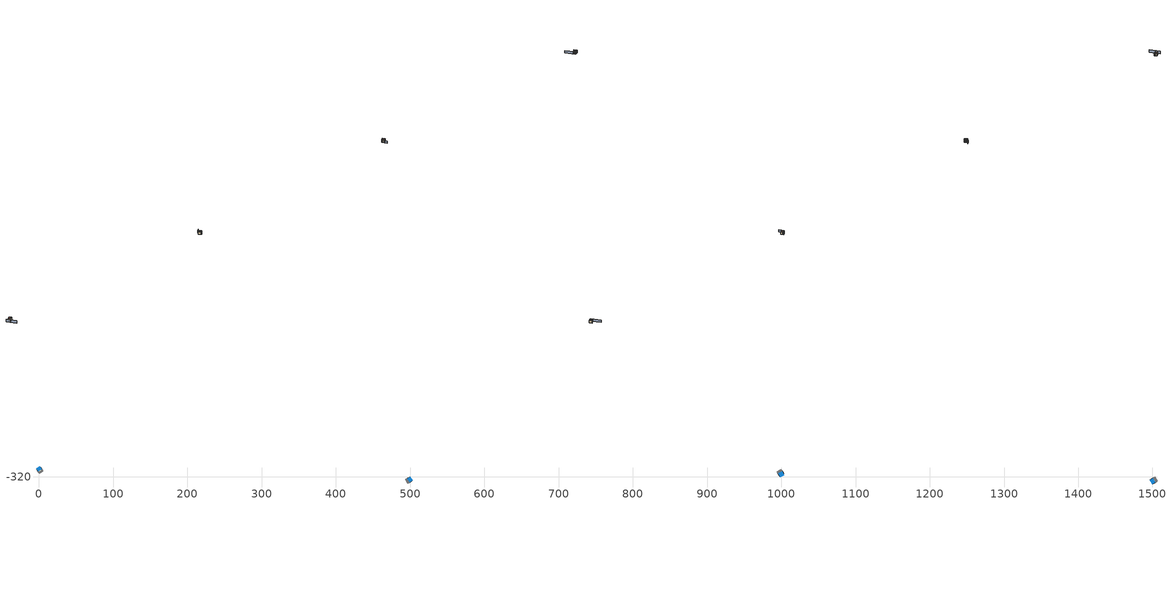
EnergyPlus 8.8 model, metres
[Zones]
0Perim
 floor adiabatic (115mmSandLimeBrick): 2.59,-307.78 4.66,-311.06 -0.41,-314.27 -2.48,-310.99 z0
 wall outside (U0-4): 2.59,-307.78 -2.48,-310.99 z0:5.05
 wall to 0Core (115mmSandLimeBrick): -0.41,-314.27 4.66,-311.06 z0:5.05
 wall adiabatic (115mmSandLimeBrick): -2.48,-310.99 -0.41,-314.27 / 4.66,-311.06 2.59,-307.78 z0:5.05
 window (Double): 2.5,-307.84 -2.4,-310.94 z0.85:2.94
 roof outside (U0-3): 2.59,-307.78 -2.48,-310.99 -0.41,-314.27 4.66,-311.06 z5.05
0Core
 floor adiabatic (115mmSandLimeBrick): 4.66,-311.06 5.36,-312.16 0.29,-315.37 -0.41,-314.27 z0
 wall adiabatic (115mmSandLimeBrick): -0.41,-314.27 0.29,-315.37 5.36,-312.16 4.66,-311.06 z0:5.05
 roof outside (U0-3): 4.66,-311.06 -0.41,-314.27 0.29,-315.37 5.36,-312.16 z5.05
1Perim
 floor adiabatic (115mmSandLimeBrick): 501.56,-326.15 498.31,-328.27 495.03,-323.25 498.27,-321.13 z0
 wall outside (U0-4): 501.56,-326.15 498.27,-321.13 z0:5.05
 wall to 1Core (115mmSandLimeBrick): 495.03,-323.25 498.31,-328.27 z0:5.05
 wall adiabatic (115mmSandLimeBrick): 498.27,-321.13 495.03,-323.25 / 498.31,-328.27 501.56,-326.15 z0:5.05
 window (Double): 501.5,-326.07 498.33,-321.21 z0.85:2.94
 roof outside (U0-3): 501.56,-326.15 498.27,-321.13 495.03,-323.25 498.31,-328.27 z5.05
1Core
 floor adiabatic (115mmSandLimeBrick): 498.31,-328.27 497.22,-328.99 493.93,-323.97 495.03,-323.25 z0
 wall adiabatic (115mmSandLimeBrick): 495.03,-323.25 493.93,-323.97 497.22,-328.99 498.31,-328.27 z0:5.05
 roof outside (U0-3): 498.31,-328.27 495.03,-323.25 493.93,-323.97 497.22,-328.99 z5.05
2Perim
 floor adiabatic (115mmSandLimeBrick): 997.43,-318.28 995.31,-315.03 1000.34,-311.75 1002.46,-314.99 z0
 wall outside (U0-4): 997.43,-318.28 1002.46,-314.99 z0:5.05
 wall to 2Core (115mmSandLimeBrick): 1000.34,-311.75 995.31,-315.03 z0:5.05
 wall adiabatic (115mmSandLimeBrick): 1002.46,-314.99 1000.34,-311.75 / 995.31,-315.03 997.43,-318.28 z0:5.05
 window (Double): 997.52,-318.22 1002.37,-315.05 z0.85:2.94
 roof outside (U0-3): 997.43,-318.28 1002.46,-314.99 1000.34,-311.75 995.31,-315.03 z5.05
2Core
 floor adiabatic (115mmSandLimeBrick): 995.31,-315.03 994.6,-313.93 999.62,-310.65 1000.34,-311.75 z0
 wall adiabatic (115mmSandLimeBrick): 1000.34,-311.75 999.62,-310.65 994.6,-313.93 995.31,-315.03 z0:5.05
 roof outside (U0-3): 995.31,-315.03 1000.34,-311.75 999.62,-310.65 994.6,-313.93 z5.05
3Perim
 floor adiabatic (115mmSandLimeBrick): 1498.44,-323.61 1501.69,-321.49 1504.97,-326.51 1501.72,-328.63 z0
 wall outside (U0-4): 1498.44,-323.61 1501.72,-328.63 z0:5.05
 wall to 3Core (115mmSandLimeBrick): 1504.97,-326.51 1501.69,-321.49 z0:5.05
 wall adiabatic (115mmSandLimeBrick): 1501.72,-328.63 1504.97,-326.51 / 1501.69,-321.49 1498.44,-323.61 z0:5.05
 window (Double): 1498.5,-323.69 1501.67,-328.55 z0.85:2.94
 roof outside (U0-3): 1498.44,-323.61 1501.72,-328.63 1504.97,-326.51 1501.69,-321.49 z5.05
3Core
 floor adiabatic (115mmSandLimeBrick): 1501.69,-321.49 1502.78,-320.77 1506.07,-325.79 1504.97,-326.51 z0
 wall adiabatic (115mmSandLimeBrick): 1504.97,-326.51 1506.07,-325.79 1502.78,-320.77 1501.69,-321.49 z0:5.05
 roof outside (U0-3): 1501.69,-321.49 1504.97,-326.51 1506.07,-325.79 1502.78,-320.77 z5.05
shading: 3.8,-328.53 -7.72,-310.17 / 1499.32,-328.53 1487.8,-310.17 z0:5.28; 497.02,-319.21 501.4,-316.35 / 999.16,-324.04 996,-319.21 z0:5.05
[Site:GroundTemperature:BuildingSurface]
14, 14, 14, 14, 14, 14, 14, 14, 14, 14, 14, 14
[Site:GroundReflectance]
0.2, 0.2, 0.2, 0.2, 0.2, 0.2, 0.2, 0.2, 0.2, 0.2, 0.2, 0.2
[Site:GroundReflectance:SnowModifier]
1, 1
[Building]
Building: North Axis {deg}=0; Terrain=Suburbs; Loads Convergence Tolerance Value=.04; Temperature Convergence Tolerance Value {deltaC}=.4; Solar Distribution=MinimalShadowing; Maximum Number of Warmup Days=25
[Construction]
115mmSandLimeBrick: Plaster_0.005_115mmSandLimeBrick, Sand-Lime Brick_0.08_115mmSandLimeBrick, Plaster_0.08_115mmSandLimeBrick
U0-4: XPS Board_0.06_U0-4, General Concrete_0.2_U0-4
U0-3: XPS Board_0.12_U0-3, General Concrete_0.2_U0-3
Double: Generic Clear Glass 6mm_0.006_Double, ARGON_0.0013_Double, Generic Clear Glass 6mm_0.006_Double
[Material] Roughness=Rough; Thermal Absorptance=0.9
Name | Thickness {m} | Conductivity {W/m-K} | Density {kg/m3} | Specific Heat {J/kg-K} | Solar Absorptance | Visible Absorptance
Plaster_0.005_115mmSandLimeBrick | 0.005 | 1 | 2000 | 1130 | 0.6 | 0.6
Sand-Lime Brick_0.08_115mmSandLimeBrick | 0.08 | 0.56 | 1200 | 1000 | 0.6 | 0.6
Plaster_0.08_115mmSandLimeBrick | 0.08 | 1 | 2000 | 1130 | 0.6 | 0.6
XPS Board_0.06_U0-4 | 0.06 | 0.034 | 35 | 1400 | 0.6 | 0.6
General Concrete_0.2_U0-4; General Concrete_0.2_U0-3 | 0.2 | 2 | 2400 | 950 | 0.7 | 0.7
XPS Board_0.12_U0-3 | 0.12 | 0.034 | 35 | 1400 | 0.6 | 0.6
[WindowMaterial:Glazing]
Generic Clear Glass 6mm_0.006_Double: Optical Data Type=SpectralAverage; Window Glass Spectral Data Set=SpectralAverage; Thickness {m}=0.006; Solar Transmittance at Normal Incidence=0.68; Front Side Solar Reflectance at Normal Incidence=0.09; Back Side Solar Reflectance at Normal Incidence=0.1; Visible Transmittance at Normal Incidence=0.81; Front Side Visible Reflectance at Normal Incidence=0.11; Back Side Visible Reflectance at Normal Incidence=0.12; Infrared Transmittance at Normal Incidence=0; Front Side Infrared Hemispherical Emissivity=0.2; Back Side Infrared Hemispherical Emissivity=0.2; Conductivity {W/m-K}=0.9; Dirt Correction Factor for Solar and Visible Transmittance=1
[WindowMaterial:Gas]
ARGON_0.0013_Double: Gas Type=ARGON; Thickness {m}=0.0013
[EnergyManagementSystem:Sensor]
Name | Output:Variable or Output:Meter Index Key | Output:Variable or Output:Meter
OutdoorTemp | Environment | Site Outdoor Air Drybulb Temperature
OutdoorRelHumid | Environment | Site Outdoor Air Relative Humidity
USRNATVENT_0Perim; USRNATVENT_1Perim; USRNATVENT_2Perim; USRNATVENT_3Perim | AllOff | Schedule Value
[Zone] Type=1; Multiplier=1; Zone Inside Convection Algorithm=TARP; Zone Outside Convection Algorithm=DOE-2
Name | Volume {m3} | Floor Area {m2}
0Perim; 1Perim; 2Perim; 3Perim | 117.527 | 23.2529
0Core; 1Core; 2Core; 3Core | 39.7933 | 7.87316
[People] Number of People Schedule=30HrWk; Number of People Calculation Method=People/Area; People per Zone Floor Area {person/m2}=0.25; Fraction Radiant=0.3; Sensible Heat Fraction=AUTOCALCULATE; Carbon Dioxide Generation Rate {m3/s-W}=3.82e-08; Enable ASHRAE 55 Comfort Warnings=No; Mean Radiant Temperature Calculation Type=ZoneAveraged; Clothing Insulation Calculation Method=DynamicClothingModelASHRAE55; Thermal Comfort Model 1 Type=AdaptiveASH55
Name | Zone or ZoneList | Activity Level Schedule | Work Efficiency Schedule | Air Velocity Schedule
People 0Perim | 0Perim | 0PerimPeopleActivity | 0PerimWorkEfficiency | 0PerimAirVelocity
People 0Core | 0Core | 0CorePeopleActivity | 0CoreWorkEfficiency | 0CoreAirVelocity
People 1Perim | 1Perim | 1PerimPeopleActivity | 1PerimWorkEfficiency | 1PerimAirVelocity
People 1Core | 1Core | 1CorePeopleActivity | 1CoreWorkEfficiency | 1CoreAirVelocity
People 2Perim | 2Perim | 2PerimPeopleActivity | 2PerimWorkEfficiency | 2PerimAirVelocity
People 2Core | 2Core | 2CorePeopleActivity | 2CoreWorkEfficiency | 2CoreAirVelocity
People 3Perim | 3Perim | 3PerimPeopleActivity | 3PerimWorkEfficiency | 3PerimAirVelocity
People 3Core | 3Core | 3CorePeopleActivity | 3CoreWorkEfficiency | 3CoreAirVelocity
[ElectricEquipment] Schedule=30HrWk; Design Level Calculation Method=Watts/Area; Watts per Zone Floor Area {W/m2}=25; Fraction Latent=0; Fraction Radiant=.2; Fraction Lost=0
Name | Zone or ZoneList
0Perim Equipment 1 | 0Perim
0Core Equipment 1 | 0Core
1Perim Equipment 1 | 1Perim
1Core Equipment 1 | 1Core
2Perim Equipment 1 | 2Perim
2Core Equipment 1 | 2Core
3Perim Equipment 1 | 3Perim
3Core Equipment 1 | 3Core
[Lights] Schedule=30HrWk; Design Level Calculation Method=Watts/Area; Watts per Zone Floor Area {W/m2}=10; Return Air Fraction=0; Fraction Radiant=.42; Fraction Visible=.18; Fraction Replaceable=1
Name | Zone or ZoneList
0Perim General lighting | 0Perim
0Core General lighting | 0Core
1Perim General lighting | 1Perim
1Core General lighting | 1Core
2Perim General lighting | 2Perim
2Core General lighting | 2Core
3Perim General lighting | 3Perim
3Core General lighting | 3Core
[Daylighting:Controls] Daylighting Method=SplitFlux; Lighting Control Type=Continuous; Minimum Input Power Fraction for Continuous or ContinuousOff Dimming Control=0.1; Minimum Light Output Fraction for Continuous or ContinuousOff Dimming Control=0.1; Number of Stepped Control Steps=3; Probability Lighting will be Reset When Needed in Manual Stepped Control=1; Glare Calculation Azimuth Angle of View Direction Clockwise from Zone y-Axis {deg}=0; Maximum Allowable Discomfort Glare Index=22; Fraction of Zone Controlled by Reference Point 1=1; Illuminance Setpoint at Reference Point 1 {lux}=500
Name | Zone | Glare Calculation Daylighting Reference Point | Daylighting Reference Point 1
0Perim_DaylCtrl | 0Perim | 0Perim_DaylRefPt1 | 0Perim_DaylRefPt1
0Core_DaylCtrl | 0Core | 0Core_DaylRefPt1 | 0Core_DaylRefPt1
1Perim_DaylCtrl | 1Perim | 1Perim_DaylRefPt1 | 1Perim_DaylRefPt1
1Core_DaylCtrl | 1Core | 1Core_DaylRefPt1 | 1Core_DaylRefPt1
2Perim_DaylCtrl | 2Perim | 2Perim_DaylRefPt1 | 2Perim_DaylRefPt1
2Core_DaylCtrl | 2Core | 2Core_DaylRefPt1 | 2Core_DaylRefPt1
3Perim_DaylCtrl | 3Perim | 3Perim_DaylRefPt1 | 3Perim_DaylRefPt1
3Core_DaylCtrl | 3Core | 3Core_DaylRefPt1 | 3Core_DaylRefPt1
[ZoneControl:Thermostat]
Name | Zone or ZoneList | Control Type Schedule | Control 1
0Perim Thermostat | 0Perim | 0PerimZoneControlTypeSched | Dual Setpoint - Zone 0Perim
0Core Thermostat | 0Core | 0CoreZoneControlTypeSched | Dual Setpoint - Zone 0Core
1Perim Thermostat | 1Perim | 1PerimZoneControlTypeSched | Dual Setpoint - Zone 1Perim
1Core Thermostat | 1Core | 1CoreZoneControlTypeSched | Dual Setpoint - Zone 1Core
2Perim Thermostat | 2Perim | 2PerimZoneControlTypeSched | Dual Setpoint - Zone 2Perim
2Core Thermostat | 2Core | 2CoreZoneControlTypeSched | Dual Setpoint - Zone 2Core
3Perim Thermostat | 3Perim | 3PerimZoneControlTypeSched | Dual Setpoint - Zone 3Perim
3Core Thermostat | 3Core | 3CoreZoneControlTypeSched | Dual Setpoint - Zone 3Core
[ThermostatSetpoint:DualSetpoint]
Name | Heating Setpoint Temperature Schedule | Cooling Setpoint Temperature Schedule
Dual Setpoint - Zone 0Perim | 0PerimHeating_SP_Sch | 0PerimCooling_SP_Sch
Dual Setpoint - Zone 0Core | 0CoreHeating_SP_Sch | 0CoreCooling_SP_Sch
Dual Setpoint - Zone 1Perim | 1PerimHeating_SP_Sch | 1PerimCooling_SP_Sch
Dual Setpoint - Zone 1Core | 1CoreHeating_SP_Sch | 1CoreCooling_SP_Sch
Dual Setpoint - Zone 2Perim | 2PerimHeating_SP_Sch | 2PerimCooling_SP_Sch
Dual Setpoint - Zone 2Core | 2CoreHeating_SP_Sch | 2CoreCooling_SP_Sch
Dual Setpoint - Zone 3Perim | 3PerimHeating_SP_Sch | 3PerimCooling_SP_Sch
Dual Setpoint - Zone 3Core | 3CoreHeating_SP_Sch | 3CoreCooling_SP_Sch
[Zone equipment]
0Perim: 0Perim Ideal Loads Air
0Core: 0Core Ideal Loads Air
1Perim: 1Perim Ideal Loads Air
1Core: 1Core Ideal Loads Air
2Perim: 2Perim Ideal Loads Air
2Core: 2Core Ideal Loads Air
3Perim: 3Perim Ideal Loads Air
3Core: 3Core Ideal Loads Air
[ZoneHVAC:IdealLoadsAirSystem] Maximum Heating Supply Air Temperature {C}=30; Minimum Cooling Supply Air Temperature {C}=18; Maximum Heating Supply Air Humidity Ratio {kgWater/kgDryAir}=0.01; Minimum Cooling Supply Air Humidity Ratio {kgWater/kgDryAir}=0.008; Heating Limit=NoLimit; Maximum Heating Air Flow Rate {m3/s}=100; Cooling Limit=NoLimit; Maximum Cooling Air Flow Rate {m3/s}=100; Heating Availability Schedule=AllOn; Cooling Availability Schedule=AllOn; Dehumidification Control Type=None; Humidification Control Type=None; Demand Controlled Ventilation Type=OccupancySchedule; Outdoor Air Economizer Type=DifferentialEnthalpy; Heat Recovery Type=Enthalpy; Sensible Heat Recovery Effectiveness=0.7; Latent Heat Recovery Effectiveness=0.65
Name | Design Specification Outdoor Air Object
0Perim Ideal Loads Air | 0PerimMinFreshAir
0Core Ideal Loads Air | 0CoreMinFreshAir
1Perim Ideal Loads Air | 1PerimMinFreshAir
1Core Ideal Loads Air | 1CoreMinFreshAir
2Perim Ideal Loads Air | 2PerimMinFreshAir
2Core Ideal Loads Air | 2CoreMinFreshAir
3Perim Ideal Loads Air | 3PerimMinFreshAir
3Core Ideal Loads Air | 3CoreMinFreshAir
[DesignSpecification:OutdoorAir] Outdoor Air Method=Sum; Outdoor Air Flow per Person {m3/s-person}=0.001; Outdoor Air Flow per Zone Floor Area {m3/s-m2}=0.001; Outdoor Air Schedule=60HrWk
0PerimMinFreshAir; 0CoreMinFreshAir; 1PerimMinFreshAir; 1CoreMinFreshAir; 2PerimMinFreshAir; 2CoreMinFreshAir; 3PerimMinFreshAir; 3CoreMinFreshAir
[ZoneVentilation:DesignFlowRate] Schedule=AllOn; Design Flow Rate Calculation Method=AirChanges/Hour; Air Changes per Hour {1/hr}=0; Ventilation Type=NATURAL; Fan Pressure Rise {Pa}=0; Fan Total Efficiency=1; Constant Term Coefficient=1; Temperature Term Coefficient=0; Velocity Term Coefficient=0; Velocity Squared Term Coefficient=0; Minimum Indoor Temperature {C}=18; Delta Temperature {deltaC}=1; Maximum Wind Speed {m/s}=40
Name | Zone or ZoneList
0Perim ScheduledVent | 0Perim
1Perim ScheduledVent | 1Perim
2Perim ScheduledVent | 2Perim
3Perim ScheduledVent | 3Perim
[EnergyManagementSystem:Actuator] Actuated Component Type=Schedule:Constant; Actuated Component Control Type=Schedule Value
Name | Actuated Component Unique
NATVENT_AVAIL_SCHED_ACTUATOR_0Perim | NATVENT_AVAIL_SCHED_0Perim
NATVENT_AVAIL_SCHED_ACTUATOR_1Perim | NATVENT_AVAIL_SCHED_1Perim
NATVENT_AVAIL_SCHED_ACTUATOR_2Perim | NATVENT_AVAIL_SCHED_2Perim
NATVENT_AVAIL_SCHED_ACTUATOR_3Perim | NATVENT_AVAIL_SCHED_3Perim
[EnergyManagementSystem:ProgramCallingManager]
My 0Perim_Setpoint_Schedule_Calculator_Example: BeginTimestepBeforePredictor; 0Perim_ErlEnforceBinary
My 1Perim_Setpoint_Schedule_Calculator_Example: BeginTimestepBeforePredictor; 1Perim_ErlEnforceBinary
My 2Perim_Setpoint_Schedule_Calculator_Example: BeginTimestepBeforePredictor; 2Perim_ErlEnforceBinary
My 3Perim_Setpoint_Schedule_Calculator_Example: BeginTimestepBeforePredictor; 3Perim_ErlEnforceBinary
[EnergyManagementSystem:Program]
0Perim_ErlEnforceBinary: IF (USRNATVENT_0Perim > 0); Set NATVENT_AVAIL_SCHED_ACTUATOR_0Perim = 1; ELSE; Set NATVENT_AVAIL_SCHED_ACTUATOR_0Perim = 0; ENDIF
1Perim_ErlEnforceBinary: IF (USRNATVENT_1Perim > 0); Set NATVENT_AVAIL_SCHED_ACTUATOR_1Perim = 1; ELSE; Set NATVENT_AVAIL_SCHED_ACTUATOR_1Perim = 0; ENDIF
2Perim_ErlEnforceBinary: IF (USRNATVENT_2Perim > 0); Set NATVENT_AVAIL_SCHED_ACTUATOR_2Perim = 1; ELSE; Set NATVENT_AVAIL_SCHED_ACTUATOR_2Perim = 0; ENDIF
3Perim_ErlEnforceBinary: IF (USRNATVENT_3Perim > 0); Set NATVENT_AVAIL_SCHED_ACTUATOR_3Perim = 1; ELSE; Set NATVENT_AVAIL_SCHED_ACTUATOR_3Perim = 0; ENDIF
[ZoneVentilation:WindandStackOpenArea] Opening Area {m2}=9.70426; Opening Effectiveness=0; Effective Angle {deg}=0; Height Difference {m}=0.522859; Discharge Coefficient for Opening=0.6; Minimum Indoor Temperature {C}=22; Maximum Indoor Temperature {C}=100; Delta Temperature {deltaC}=1; Minimum Outdoor Temperature {C}=22; Maximum Outdoor Temperature {C}=26; Maximum Wind Speed {m/s}=40
Name | Zone | Opening Area Fraction Schedule
0PerimNatVent_Buoy | 0Perim | NATVENT_AVAIL_SCHED_0Perim
1PerimNatVent_Buoy | 1Perim | NATVENT_AVAIL_SCHED_1Perim
2PerimNatVent_Buoy | 2Perim | NATVENT_AVAIL_SCHED_2Perim
3PerimNatVent_Buoy | 3Perim | NATVENT_AVAIL_SCHED_3Perim
[ZoneInfiltration:DesignFlowRate] Schedule=On; Design Flow Rate Calculation Method=AirChanges/Hour; Air Changes per Hour {1/hr}=2; Constant Term Coefficient=1; Temperature Term Coefficient=0; Velocity Term Coefficient=0; Velocity Squared Term Coefficient=0
Name | Zone or ZoneList
0PerimInfiltration | 0Perim
1PerimInfiltration | 1Perim
2PerimInfiltration | 2Perim
3PerimInfiltration | 3Perim
[WaterUse:Equipment]
Name | Peak Flow Rate {m3/s} | Flow Rate Fraction Schedule | Target Temperature Schedule | Hot Water Supply Temperature Schedule | Cold Water Supply Temperature Schedule
DHW 0Perim | 0 | equipOffice | DHW Supply Temperature 0Perim | DHW Supply Temperature 0Perim | DHW Mains Temperature 0Perim
DHW 0Core | 2.18699e-06 | 60HrWk | DHW Supply Temperature 0Core | DHW Supply Temperature 0Core | DHW Mains Temperature 0Core
DHW 1Perim | 0 | equipOffice | DHW Supply Temperature 1Perim | DHW Supply Temperature 1Perim | DHW Mains Temperature 1Perim
DHW 1Core | 2.18699e-06 | 60HrWk | DHW Supply Temperature 1Core | DHW Supply Temperature 1Core | DHW Mains Temperature 1Core
DHW 2Perim | 0 | equipOffice | DHW Supply Temperature 2Perim | DHW Supply Temperature 2Perim | DHW Mains Temperature 2Perim
DHW 2Core | 2.18699e-06 | 60HrWk | DHW Supply Temperature 2Core | DHW Supply Temperature 2Core | DHW Mains Temperature 2Core
DHW 3Perim | 0 | equipOffice | DHW Supply Temperature 3Perim | DHW Supply Temperature 3Perim | DHW Mains Temperature 3Perim
DHW 3Core | 2.18699e-06 | 60HrWk | DHW Supply Temperature 3Core | DHW Supply Temperature 3Core | DHW Mains Temperature 3Core
[Schedule:Constant]
On: On/Off, 1
0PerimPeopleActivity; 0CorePeopleActivity; 1PerimPeopleActivity; 1CorePeopleActivity; 2PerimPeopleActivity; 2CorePeopleActivity; 3PerimPeopleActivity; 3CorePeopleActivity: Any Number, 125.28
0PerimAirVelocity; 0CoreAirVelocity; 1PerimAirVelocity; 1CoreAirVelocity; 2PerimAirVelocity; 2CoreAirVelocity; 3PerimAirVelocity; 3CoreAirVelocity: Any Number, 0.2
0PerimWorkEfficiency; 0CoreWorkEfficiency; 1PerimWorkEfficiency; 1CoreWorkEfficiency; 2PerimWorkEfficiency; 2CoreWorkEfficiency; 3PerimWorkEfficiency; 3CoreWorkEfficiency: Any Number, 0
0PerimHeating_SP_Sch; 0PerimCooling_SP_Sch; 0CoreHeating_SP_Sch; 0CoreCooling_SP_Sch; 1PerimHeating_SP_Sch; 1PerimCooling_SP_Sch; 1CoreHeating_SP_Sch; 1CoreCooling_SP_Sch; 2PerimHeating_SP_Sch; 2PerimCooling_SP_Sch; 2CoreHeating_SP_Sch; 2CoreCooling_SP_Sch; 3PerimHeating_SP_Sch; 3PerimCooling_SP_Sch; 3CoreHeating_SP_Sch; 3CoreCooling_SP_Sch: Temperature, 22
0PerimZoneControlTypeSched; 0CoreZoneControlTypeSched; 1PerimZoneControlTypeSched; 1CoreZoneControlTypeSched; 2PerimZoneControlTypeSched; 2CoreZoneControlTypeSched; 3PerimZoneControlTypeSched; 3CoreZoneControlTypeSched: Any Number, 4
NATVENT_AVAIL_SCHED_0Perim; NATVENT_AVAIL_SCHED_1Perim; NATVENT_AVAIL_SCHED_2Perim; NATVENT_AVAIL_SCHED_3Perim: Fraction, 1
DHW Supply Temperature 0Perim; DHW Supply Temperature 0Core; DHW Supply Temperature 1Perim; DHW Supply Temperature 1Core; DHW Supply Temperature 2Perim; DHW Supply Temperature 2Core; DHW Supply Temperature 3Perim; DHW Supply Temperature 3Core: Temperature, 65
DHW Mains Temperature 0Perim; DHW Mains Temperature 0Core; DHW Mains Temperature 1Perim; DHW Mains Temperature 1Core; DHW Mains Temperature 2Perim; DHW Mains Temperature 2Core; DHW Mains Temperature 3Perim; DHW Mains Temperature 3Core: Temperature, 10
[Schedule:Year]
30HrWk: 30HrWk, 1, 1, 12, 31
60HrWk: 60HrWk, 1, 1, 12, 31
AllOn: AllOn, 1, 1, 12, 31
equipOffice: equipOffice, 1, 1, 12, 31
AllOff: AllOff, 1, 1, 12, 31
[Schedule:Week:Daily]
30HrWk: 30HrWkDay, 30HrWkDay, 30HrWkDay, 30HrWkDay, 30HrWkDay, 30HrWkDay, 30HrWkDay, 30HrWkDay, 30HrWkDay, 30HrWkDay, 30HrWkDay, 30HrWkDay
60HrWk: 60HrWkDay, 60HrWkDay, 60HrWkDay, 60HrWkDay, 60HrWkDay, 60HrWkDay, 60HrWkDay, 60HrWkDay, 60HrWkDay, 60HrWkDay, 60HrWkDay, 60HrWkDay
AllOn: AllOn, AllOn, AllOn, AllOn, AllOn, AllOn, AllOn, AllOn, AllOn, AllOn, AllOn, AllOn
equipOffice: equipOfficeWeekEnd, equipOffice, equipOffice, equipOffice, equipOffice, equipOffice, equipOfficeWeekEnd, equipOfficeWeekEnd, equipOffice, equipOffice, equipOffice, equipOffice
AllOff: AllOff, AllOff, AllOff, AllOff, AllOff, AllOff, AllOff, AllOff, AllOff, AllOff, AllOff, AllOff
[Schedule:Day:Hourly]
30HrWkDay; equipOffice; equipOfficeWeekEnd: 0.1, 0.1, 0.1, 0.1, 0.1, 0.1, 0.1, 0.2, 0.4, 0.6, 0.8, 0.8, 0.4, 0.6, 0.8, 0.8, 0.4, 0.2, 0.1, 0.1, 0.1, 0.1, 0.1, 0.1
60HrWkDay: 0.2, 0.2, 0.2, 0.2, 0.2, 0.2, 0.2, 0.4, 0.8, 0.8, 1, 1, 0.8, 1, 1, 1, 0.8, 0.4, 0.2, 0.2, 0.2, 0.2, 0.2, 0.2
AllOn: 1, 1, 1, 1, 1, 1, 1, 1, 1, 1, 1, 1, 1, 1, 1, 1, 1, 1, 1, 1, 1, 1, 1, 1
AllOff: 0, 0, 0, 0, 0, 0, 0, 0, 0, 0, 0, 0, 0, 0, 0, 0, 0, 0, 0, 0, 0, 0, 0, 0
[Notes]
----  This file was generated with Archsim v.4.0.2.17
-------------------------ERL SENSORS--------------------------
115mmSandLimeBrick GasType: Partition
